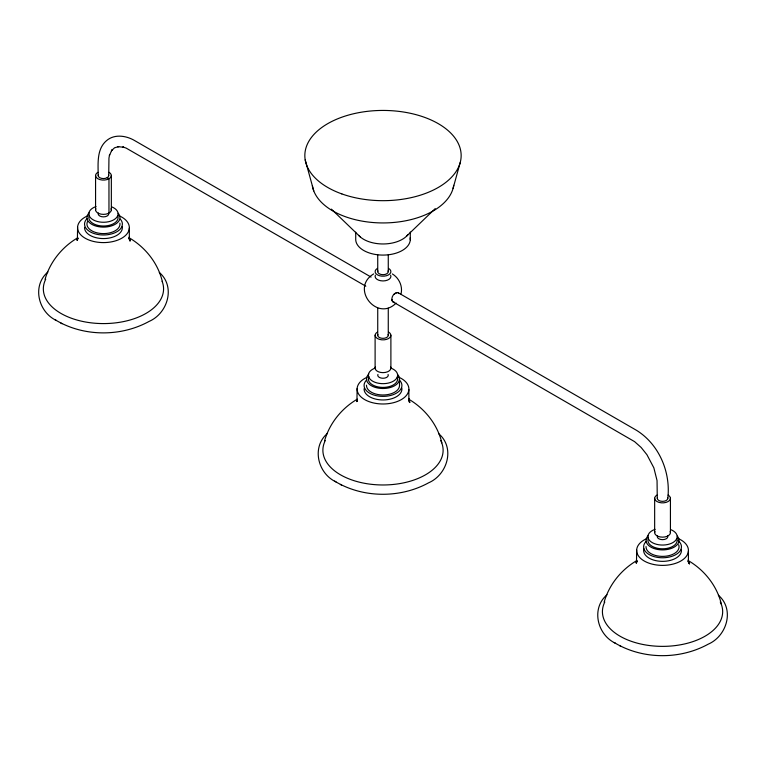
<?xml version="1.0" encoding="UTF-8"?>
<svg xmlns="http://www.w3.org/2000/svg" width="766" height="766" viewBox="0 0 766 766"><rect width="100%" height="100%" fill="white"/><g stroke="black" fill="none" stroke-linecap="round" stroke-linejoin="round"><path stroke-width="1.15" d="M657.276 498.321L657.046 480.569L653.848 467.815L646.935 454.717L641.152 447.468L634.574 441.628L392.853 301.814C389.971 298.606 393.896 291.817 398.119 292.689L636.517 430.329C659.095 444.347 670.853 472.201 667.808 498.321M392.173 301L391.876 299.468M401.001 293.981C402.964 286.293 399.029 277.953 392.316 273.912M453.079 188.379L460.184 162.612M45.05 279.36C50.001 261.876 62.199 246.863 77.826 237.728M324.593 440.756C329.552 423.263 341.741 408.259 357.368 399.124M604.135 602.143C609.094 584.659 621.283 569.645 636.91 560.511M77.021 240.103L77.893 238.322L77.165 240.198L77.711 238.216L77.395 240.103L77.586 227.186M356.563 401.499L357.435 399.708L356.707 401.595L357.253 399.613L356.937 401.489L357.128 388.573M636.106 562.886L636.977 561.105L636.249 562.991L636.795 560.999L636.479 562.886L636.67 549.969M47.932 271.987C31.732 285.67 38.204 312.049 56.464 320.523M327.475 433.374C311.274 447.057 317.746 473.445 336.006 481.91M607.017 594.77C590.816 608.453 597.288 634.842 615.548 643.306M406.487 236.234L435.232 208.611M396.118 303.077C377.092 322.409 349.823 288.083 373.684 273.912M396.951 292.535L394.126 294.163M394.126 302.043L392.853 301.814M55.066 319.709C82.967 336.81 120.511 337.126 149.073 321.423C167.773 313.361 175.826 286.608 159.29 272.428M334.608 481.105C362.51 498.206 400.053 498.522 428.615 482.81C447.325 474.748 455.377 447.995 438.832 433.815M614.15 642.502C642.052 659.593 679.595 659.909 708.157 644.206C726.867 636.144 734.92 609.391 718.374 595.211M371.079 277.081L134.749 140.638C126.313 135.601 114.364 133.734 106.436 140.743C96.497 149.217 98.144 163.934 98.192 175.538M365.813 286.206L126.17 148.106L122.819 146.948L123.738 147.244L117.581 146.641L118.673 146.603L114.517 147.809L111.396 150.806L111.97 149.877L109.423 155.517L109.615 154.56L108.954 158.045L108.724 175.538M107.183 177.683L108.963 178.717L108.963 212.996M619.885 645.805L621.111 646.514M340.343 484.418L341.569 485.127M60.792 323.022L62.027 323.731M688.979 561.018C704.816 570.526 717.148 586.182 721.409 604.278M409.437 399.622C425.264 409.13 437.606 424.795 441.867 442.882M129.894 238.236C145.722 247.744 158.064 263.399 162.325 281.486M398.119 292.689L398.895 293.56M331.429 209.137L360.432 237.067M688.174 561.564L689.611 563.479L688.442 561.938L688.318 559.869L688.414 561.746L688.414 550.907M408.632 400.178L409.867 402.466L408.776 398.473L408.872 400.35L408.872 389.511M129.09 238.781L130.517 240.696L129.358 239.155L129.224 237.077L129.33 238.954L129.33 228.124M129.444 239.251L129.961 241.156M305.203 159.807L313.754 190.906M408.958 400.551L409.504 402.552M670.432 498.321L670.432 532.6M654.652 498.321L654.652 532.6M410.279 232.05L410.279 239.835M399.507 379.275L399.507 385.767A16.517 9.537 0 0 1 382.483 394.988A16.517 9.537 0 0 1 366.493 385.164M390.89 335.317L390.89 368.082M388.266 254.886L388.266 271.643M388.266 308.133L388.266 335.317M377.734 254.886L377.734 271.643M377.734 308.133L377.734 335.317M375.11 335.317L375.11 368.082M355.721 232.165L355.721 238.839A27.289 15.751 0 0 0 383.862 255.078A27.289 15.751 0 0 0 410.164 237.853M111.348 175.538L111.348 209.817M95.568 175.538L95.568 209.817M118.893 215.658A25.891 14.947 0 0 1 122.751 237.613A25.891 14.947 0 0 1 84.528 237.843A25.891 14.947 0 0 1 87.592 215.84M111.683 206.849A14.631 8.445 0 0 1 114.22 219.545A14.631 8.445 0 0 1 92.092 219.143A14.631 8.445 0 0 1 96.009 206.561M120.31 219.114A18.911 10.915 0 0 1 102.864 234.98A18.911 10.915 0 0 1 87.18 218.511M122.282 226.621A18.911 10.915 0 0 1 104.052 238.571A18.911 10.915 0 0 1 84.557 227.311M119.898 223.174A16.517 9.537 0 0 1 101.907 233.563A16.517 9.537 0 0 1 87.602 221.412M118.175 213.254A16.517 9.537 0 0 1 102.941 227.109A16.517 9.537 0 0 1 89.239 212.728M117.734 215.734A14.631 8.445 0 0 1 102.998 226.018A14.631 8.445 0 0 1 89.411 215.227M162.124 281.304A60.121 34.709 0 0 1 101.572 323.568A60.121 34.709 0 0 1 45.73 279.188M108.542 213.044A5.266 3.035 0 0 1 103.458 216.874A5.266 3.035 0 0 1 98.374 213.044M391.225 368.235A14.631 8.445 0 0 1 393.762 380.941A14.631 8.445 0 0 1 371.634 380.539A14.631 8.445 0 0 1 375.551 367.958M398.435 377.044A25.891 14.947 0 0 1 402.294 399.009A25.891 14.947 0 0 1 364.07 399.239A25.891 14.947 0 0 1 367.134 377.236M399.852 380.51A18.911 10.915 0 0 1 382.406 396.376A18.911 10.915 0 0 1 366.723 379.907M397.717 374.641A16.517 9.537 0 0 1 382.483 388.496A16.517 9.537 0 0 1 368.791 374.114M401.824 388.017A18.911 10.915 0 0 1 383.594 399.957A18.911 10.915 0 0 1 364.099 388.707M397.276 377.131A14.631 8.445 0 0 1 382.54 387.414A14.631 8.445 0 0 1 368.953 376.613M440.728 440.584A60.121 34.709 0 0 1 383 484.974A60.121 34.709 0 0 1 325.272 440.584M388.084 374.44A5.266 3.035 0 0 1 383 378.26A5.266 3.035 0 0 1 377.916 374.44M390.622 366.904A7.89 4.558 0 0 1 383 372.64A7.89 4.558 0 0 1 375.378 366.904M388.582 332.09A7.89 4.558 0 0 1 388.582 338.534A7.89 4.558 0 0 1 377.418 338.534A7.89 4.558 0 0 1 377.418 332.09M390.622 275.205A7.89 4.558 0 0 1 383 280.94A7.89 4.558 0 0 1 375.378 275.205M388.582 268.416A7.89 4.558 0 0 1 388.582 274.86A7.89 4.558 0 0 1 377.418 274.86A7.89 4.558 0 0 1 377.418 268.416M668.124 495.095A7.89 4.558 0 0 1 668.124 501.538A7.89 4.558 0 0 1 656.96 501.538A7.89 4.558 0 0 1 656.96 495.095M388.084 334.531A5.266 3.035 0 0 1 383 338.352A5.266 3.035 0 0 1 377.916 334.531M109.04 172.312A7.89 4.558 0 0 1 109.04 178.756A7.89 4.558 0 0 1 97.876 178.756A7.89 4.558 0 0 1 97.876 172.312M111.08 208.639A7.89 4.558 0 0 1 103.458 214.375A7.89 4.558 0 0 1 95.836 208.639M667.626 497.536A5.266 3.035 0 0 1 662.542 501.357A5.266 3.035 0 0 1 657.458 497.536M670.164 531.422A7.89 4.558 0 0 1 662.542 537.158A7.89 4.558 0 0 1 654.92 531.422M388.084 270.858A5.266 3.035 0 0 1 383 274.678A5.266 3.035 0 0 1 377.916 270.858M108.542 174.744A5.266 3.035 0 0 1 103.458 178.574A5.266 3.035 0 0 1 98.374 174.744M667.626 535.827A5.266 3.035 0 0 1 662.542 539.657A5.266 3.035 0 0 1 657.458 535.827M677.977 538.441A25.891 14.947 0 0 1 681.845 560.396A25.891 14.947 0 0 1 643.612 560.635A25.891 14.947 0 0 1 646.676 538.632M720.27 601.971A60.121 34.709 0 0 1 662.542 646.37A60.121 34.709 0 0 1 604.814 601.971M681.376 549.413A18.911 10.915 0 0 1 661.948 561.354A18.911 10.915 0 0 1 643.861 548.734M678.188 540.719A18.911 10.915 0 0 1 675.344 554.89A18.911 10.915 0 0 1 650.64 555.34A18.911 10.915 0 0 1 646.265 541.294M678.657 544.779A16.517 9.537 0 0 1 664.093 556.346A16.517 9.537 0 0 1 646.035 546.56M677.259 536.037A16.517 9.537 0 0 1 662.025 549.892A16.517 9.537 0 0 1 648.333 535.511M676.818 538.517A14.631 8.445 0 0 1 662.083 548.801A14.631 8.445 0 0 1 648.496 538.01M670.767 529.632A14.631 8.445 0 0 1 673.314 542.328A14.631 8.445 0 0 1 651.177 541.926A14.631 8.445 0 0 1 655.093 529.344M408.048 234.473A27.289 15.751 0 0 1 383.862 243.961A27.289 15.751 0 0 1 358.689 235.363M453.711 185.315A70.951 40.962 0 0 1 383.45 222.935A70.951 40.962 0 0 1 312.365 185.822M689.41 563.853L688.442 561.938L689.41 563.853M341.818 193.903A78.151 45.117 0 0 0 461.113 156.973A78.151 45.117 0 0 0 346.069 115.79A78.151 45.117 0 0 0 341.818 193.903"/></g></svg>
